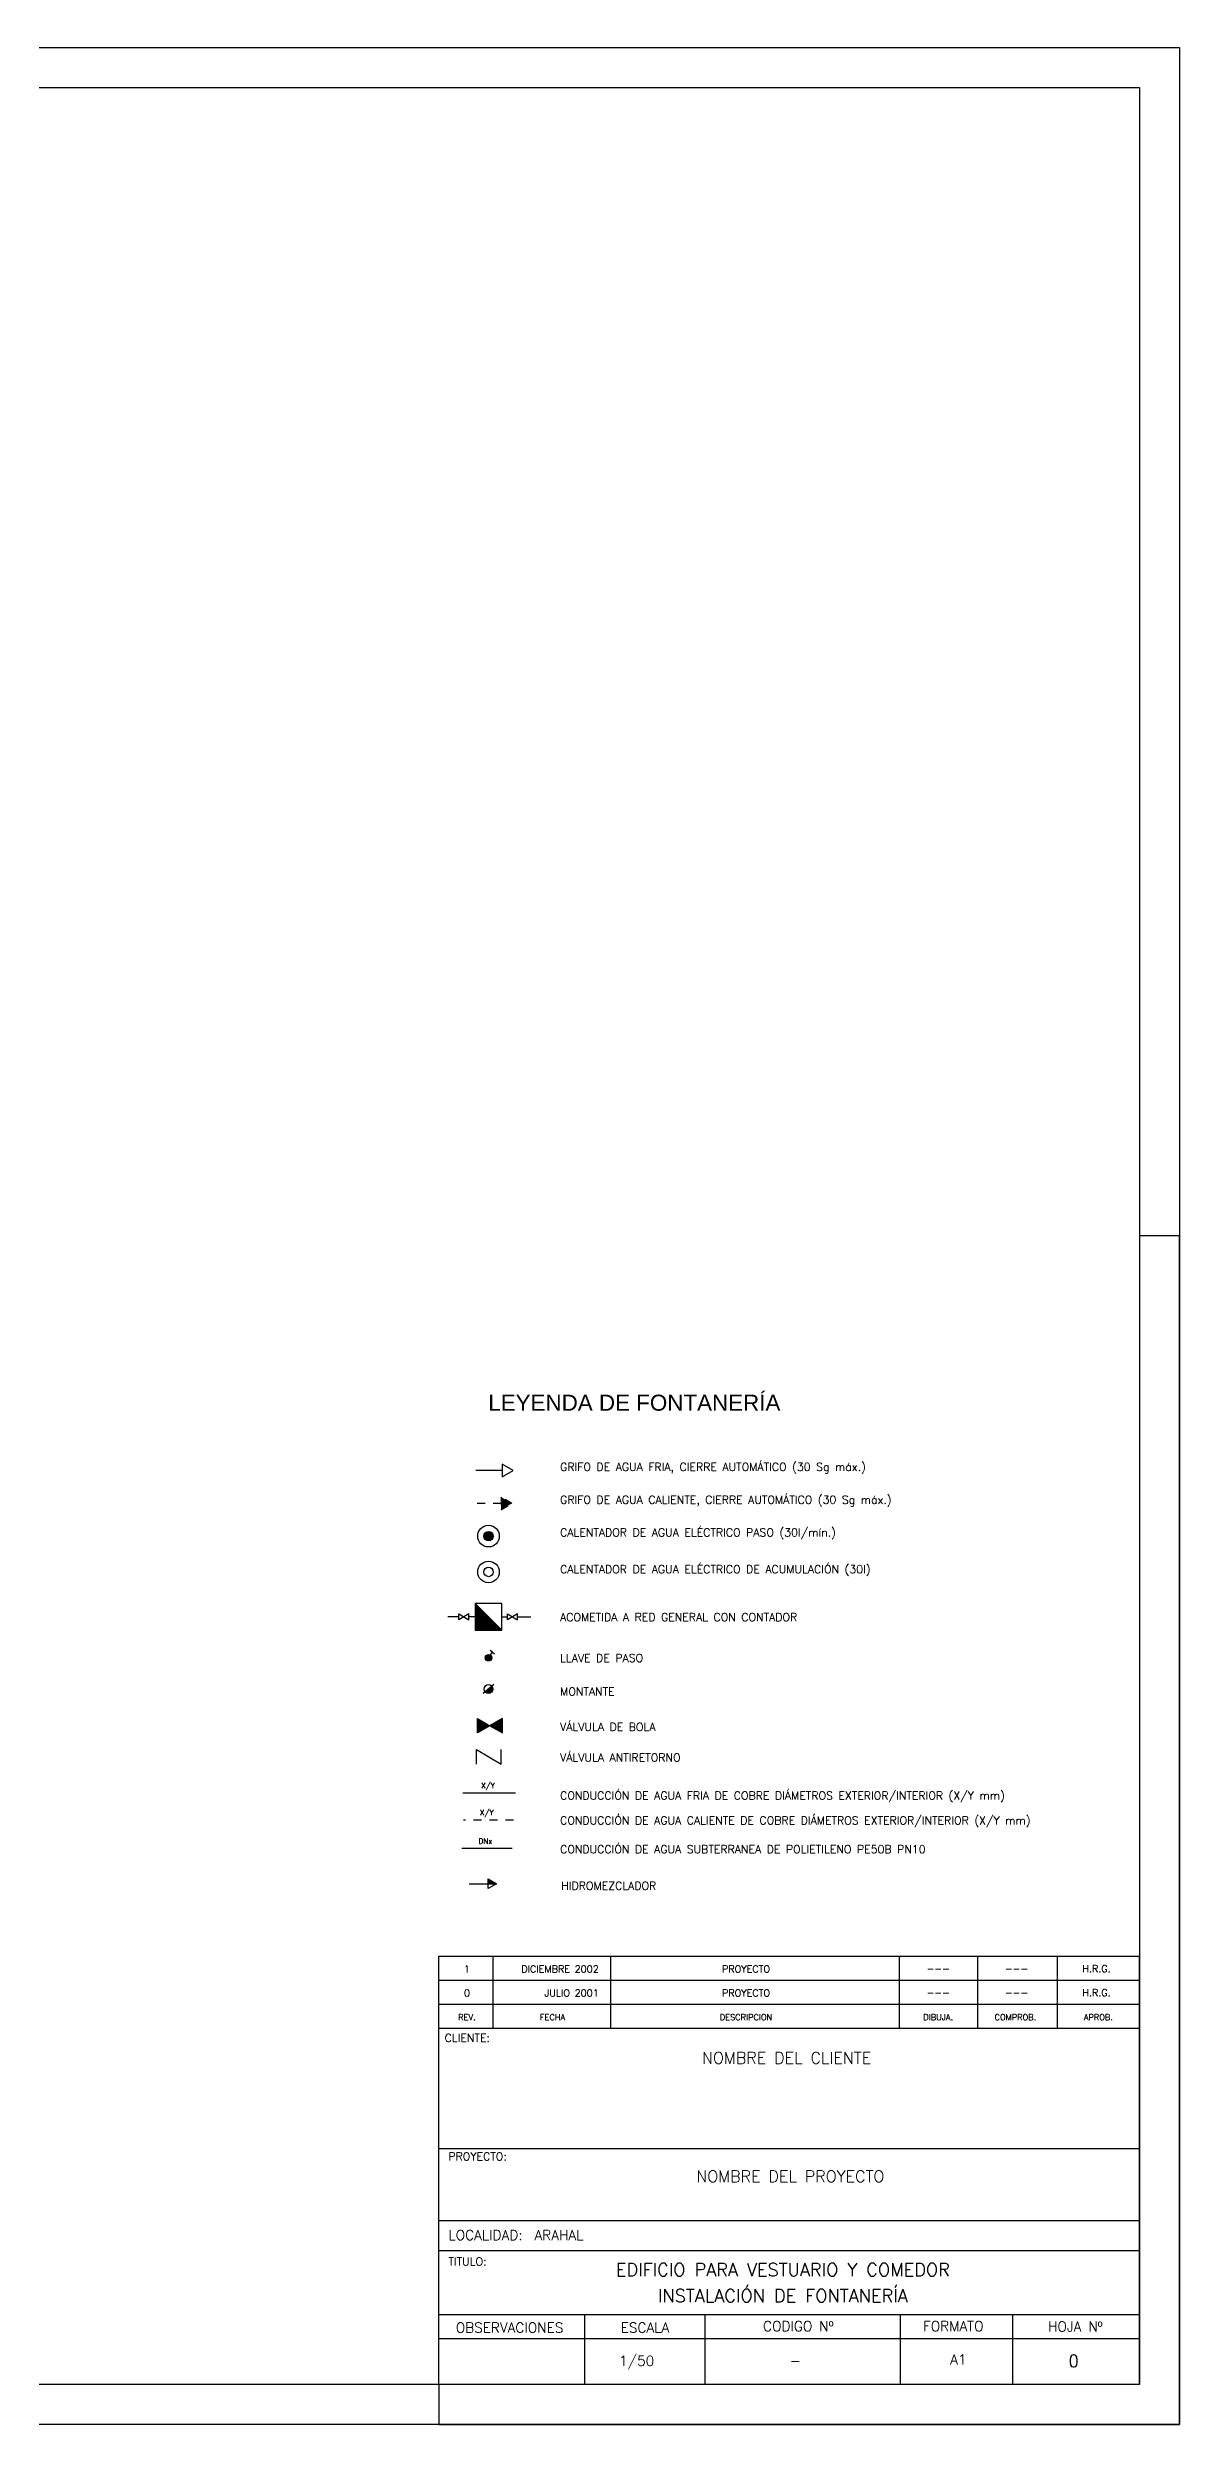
# Model space of a CAD drawing. Header units: millimetres. Extents: x 199.7 to 241.8, y 132.7 to 162.4.
# Drawn here: x 227.65 to 241.79, y 132.66 to 162.36 of the extents above; entities that cross this region are included whole.
import ezdxf
from ezdxf.enums import TextEntityAlignment as Align

# ---------------------------------------------------------------- set-up
doc = ezdxf.new("R2010")
doc.units = ezdxf.units.MM
doc.header["$LTSCALE"] = 0.3
doc.linetypes.add('TRAZOS2', pattern=[0.375, 0.25, -0.125])
for name, color, linetype in [('015', 1, 'Continuous'), ('06', 6, 'Continuous'), ('AF', 5, 'Continuous'), ('FT-aguac', 5, 'TRAZOS2'), ('FT-aguaf', 5, 'Continuous'), ('FT-tex', 3, 'Continuous'), ('TEXTOS', 7, 'Continuous')]:
    doc.layers.add(name, color=color, linetype=linetype)
doc.styles.add('AVANT', font='sanss___.ttf')
doc.styles.add('ROMANS', font='romans', dxfattribs={"height": 6})
doc.styles.add('ROMANT', font='ROMANT.SHX')
doc.styles.get("Standard").update_dxf_attribs({"font": 'romans.shx'})

# ---------------------------------------------------------------- blocks, each defined once
blk = doc.blocks.new('A1H')
at = {"layer": '015'}
blk.add_lwpolyline([(-831, -10), (-831, 584), (10, 584), (10, -10)], close=True, dxfattribs=at)
for points in [[(10, -10), (10, 287), (0, 287)], [(-175, 0), (-175, -10), (10, -10)]]:
    blk.add_lwpolyline(points, dxfattribs=at)
at = {"layer": '06'}
blk.add_lwpolyline([(-806, 0), (-806, 574), (0, 574), (0, 0)], close=True, dxfattribs=at)
blk = doc.blocks.new('A$C485E7C59')
at = {"layer": 'AF'}
blk.add_hatch(color=256, dxfattribs=at).paths.add_polyline_path([(0, 0.104), (0, 0), (0.06, 0)])
blk.add_line((0, 0), (0, 0.104), dxfattribs=at)
at = {"layer": 'AF', "color": 7}
blk.add_lwpolyline([(-0.06, 0), (0.06, 0), (0, 0.104)], close=True, dxfattribs=at)

msp = doc.modelspace()

# ---------------------------------------------------------------- hatches: boundary and pattern name
at = {"layer": 'FT-aguac'}
msp.add_hatch(color=256, dxfattribs=at).paths.add_polyline_path([(233.454, 144.171), (233.318, 144.249), (233.318, 144.092)])
at = {"layer": 'FT-aguaf'}
h = msp.add_hatch(color=256, dxfattribs=at)
h.paths.add_polyline_path([(233.154, 143.821, 0.381104), (233.102, 143.762, 0.381104), (233.154, 143.704)])
h.paths.add_polyline_path([(233.154, 143.821), (233.154, 143.704, 0.448116), (233.22, 143.762, 0.448116)])
for points in [[(232.994, 142.921), (232.994, 142.588), (233.327, 142.588)], [(233.201, 142.242, 1), (233.121, 142.242, 1)], [(233.201, 142.242, 1), (233.121, 142.242, 1)], [(233.118, 141.817, 0.708028), (233.216, 141.851, 0.170941), (233.204, 141.886)]]:
    msp.add_hatch(color=256, dxfattribs=at).paths.add_polyline_path(points)
h = msp.add_hatch(color=256, dxfattribs=at)
h.paths.add_polyline_path([(233.179, 141.391), (233.023, 141.481), (233.023, 141.302)])
h.paths.add_polyline_path([(233.334, 141.302), (233.334, 141.481), (233.179, 141.391)])

# ---------------------------------------------------------------- linework, layer by layer
at = {"color": 6}
for p, q in [((232.539, 137.612), (232.539, 138.512)), ((232.539, 138.512), (241.289, 138.512)), ((241.289, 137.612), (241.289, 138.512)), ((232.539, 138.212), (241.289, 138.212)), ((232.539, 137.912), (241.289, 137.912)), ((232.539, 137.612), (241.289, 137.612)), ((232.539, 137.612), (241.289, 137.612)), ((232.539, 133.162), (232.539, 137.612)), ((241.289, 133.162), (241.289, 137.612)), ((232.539, 136.112), (241.289, 136.112)), ((232.539, 135.212), (241.289, 135.212)), ((232.539, 134.837), (241.289, 134.837)), ((232.539, 134.037), (241.289, 134.037)), ((241.289, 133.162), (232.539, 133.162))]:
    msp.add_line(p, q, dxfattribs=at)
at = {"color": 7}
for p, q in [((233.218, 137.612), (233.218, 138.512)), ((234.689, 137.612), (234.689, 138.512)), ((238.292, 137.612), (238.292, 138.512)), ((239.27, 137.612), (239.27, 138.512)), ((240.268, 137.612), (240.268, 138.512)), ((234.363, 133.162), (234.363, 134.037)), ((235.868, 133.162), (235.868, 134.037)), ((238.305, 133.162), (238.305, 134.037)), ((239.708, 133.162), (239.708, 134.039)), ((232.539, 133.737), (241.289, 133.737))]:
    msp.add_line(p, q, dxfattribs=at)
at = {"layer": 'AF'}
msp.add_line((232.918, 139.418), (233.157, 139.418), dxfattribs=at)
at = {"layer": 'FT-aguac'}
for p, q in [((233.318, 144.171), (233.004, 144.171)), ((233.475, 140.213), (232.847, 140.214))]:
    msp.add_line(p, q, dxfattribs=at)
msp.add_lwpolyline([(233.454, 144.171), (233.318, 144.249), (233.318, 144.092)], close=True, dxfattribs=at)
at = {"layer": 'FT-aguaf'}
for p, q in [((233.333, 144.582), (233.004, 144.582)), ((232.994, 142.921), (232.994, 142.588)), ((233.327, 142.921), (232.994, 142.921)), ((233.327, 142.588), (232.994, 142.921)), ((233.327, 142.588), (233.327, 142.921)), ((232.791, 142.754), (232.654, 142.754)), ((232.994, 142.754), (232.917, 142.754)), ((232.994, 142.588), (233.327, 142.588)), ((233.327, 142.754), (233.397, 142.754)), ((233.524, 142.754), (233.689, 142.754)), ((233.161, 142.242), (233.21, 142.311)), ((233.21, 142.311), (233.182, 142.331)), ((233.21, 142.311), (233.237, 142.291)), ((233.228, 141.906), (233.093, 141.797)), ((233.01, 140.914), (233.01, 141.094)), ((233.01, 141.094), (233.165, 141.004)), ((233.321, 140.914), (233.321, 141.094)), ((233.165, 141.004), (233.321, 140.914)), ((233.497, 140.55), (232.839, 140.55)), ((233.456, 139.858), (232.828, 139.859))]:
    msp.add_line(p, q, dxfattribs=at)
for points in [[(233.469, 144.582), (233.332, 144.661), (233.333, 144.503)], [(232.854, 142.754), (232.791, 142.718), (232.791, 142.791)], [(232.854, 142.754), (232.917, 142.718), (232.917, 142.791)], [(233.461, 142.754), (233.397, 142.718), (233.397, 142.791)], [(233.461, 142.754), (233.524, 142.718), (233.524, 142.791)], [(233.179, 141.391), (233.023, 141.302), (233.023, 141.481)], [(233.179, 141.391), (233.334, 141.302), (233.334, 141.481)]]:
    msp.add_lwpolyline(points, close=True, dxfattribs=at)
for centre, radius in [((233.161, 143.762), 0.135), ((233.161, 143.762), 0.0588), ((233.161, 143.314), 0.135), ((233.161, 143.314), 0.0588), ((233.161, 142.242), 0.04), ((233.161, 141.851), 0.055)]:
    msp.add_circle(centre, radius, dxfattribs=at)

# ---------------------------------------------------------------- block references
at = {"layer": 'AF', "xscale": -1, "rotation": 270}
msp.add_blockref('A$C485E7C59', (233.157, 139.418), dxfattribs=at)
at = {"layer": 'TEXTOS', "linetype": 'Continuous', "ltscale": 0.07, "xscale": 0.04999999999995453, "yscale": 0.04999999999995453, "zscale": 0.05}
msp.add_blockref('A1H', (241.289, 133.162), dxfattribs=at)

# ---------------------------------------------------------------- texts
for s, height, style, p in [('LEYENDA DE FONTANERÍA', 0.2, 'AVANT', (233.158, 145.329)), ('ARAHAL', 0.125, 'ROMANS', (233.736, 134.966)), ('A1', 0.125, 'ROMANS', (238.927, 133.412)), ('0', 0.15, 'ROMANS', (240.404, 133.38))]:
    msp.add_text(s, height=height, dxfattribs=dict(style=style)).set_placement(p)
at = {"color": 7, "style": 'ROMANS'}
for s, height, p in [('1', 0.0875, (232.892, 138.31)), ('PROYECTO', 0.0875, (236.377, 138.31)), ('---', 0.0875, (238.777, 138.313)), ('---', 0.0875, (239.755, 138.313)), ('H.R.G.', 0.0875, (240.753, 138.313)), ('0', 0.0875, (232.892, 138.01)), ('PROYECTO', 0.0875, (236.377, 138.01)), ('---', 0.0875, (238.777, 138.013)), ('---', 0.0875, (239.755, 138.013)), ('H.R.G.', 0.0875, (240.753, 138.013)), ('REV.', 0.075, (232.892, 137.713)), ('FECHA', 0.075, (233.96, 137.713)), ('DESCRIPCION', 0.075, (236.377, 137.713)), ('DIBUJA.', 0.075, (238.777, 137.713)), ('COMPROB.', 0.075, (239.741, 137.713)), ('APROB.', 0.075, (240.777, 137.713)), ('CODIGO Nº', 0.125, (237.029, 133.828)), ('FORMATO', 0.125, (238.965, 133.828)), ('HOJA Nº', 0.125, (240.488, 133.823)), ('OBSERVACIONES', 0.125, (233.424, 133.81)), ('ESCALA', 0.125, (235.115, 133.81))]:
    msp.add_text(s, height=height, dxfattribs=at).set_placement(p, align=Align.CENTER)
for s, p in [('DICIEMBRE 2002', (234.538, 138.31)), ('JULIO 2001', (234.538, 138.01))]:
    msp.add_text(s, height=0.0875, dxfattribs=at).set_placement(p, align=Align.RIGHT)
for s, height, p in [('CLIENTE:', 0.1, (232.613, 137.442)), ('PROYECTO:', 0.1, (232.66, 135.961)), ('LOCALIDAD:', 0.125, (232.66, 134.966)), ('TITULO:', 0.1, (232.66, 134.648))]:
    msp.add_text(s, height=height, dxfattribs=at).set_placement(p)
at = {"color": 2, "style": 'ROMANT'}
for s, p in [('NOMBRE DEL CLIENTE', (236.884, 137.17)), ('NOMBRE DEL PROYECTO', (236.931, 135.69))]:
    msp.add_text(s, height=0.145, dxfattribs=at).set_placement(p, align=Align.CENTER)
at = {"style": 'ROMANS'}
for s, height, p in [('EDIFICIO PARA VESTUARIO Y COMEDOR', 0.1625, (236.837, 134.515)), ('INSTALACIÓN DE FONTANERÍA', 0.1625, (236.837, 134.19)), ('1/50', 0.125, (235.011, 133.394)), ('-', 0.125, (236.992, 133.397))]:
    msp.add_text(s, height=height, dxfattribs=at).set_placement(p, align=Align.CENTER)
at = {"layer": 'FT-tex', "text_generation_flag": 6}
for s, height, p in [('GRIFO DE AGUA FRIA, CIERRE AUTOMÁTICO (30 Sg máx.)', 0.1, (234.055, 144.577)), ('GRIFO DE AGUA CALIENTE, CIERRE AUTOMÁTICO (30 Sg máx.)', 0.1, (234.055, 144.166)), ('CALENTADOR DE AGUA ELÉCTRICO PASO (30l/mín.)', 0.1, (234.055, 143.758)), ('CALENTADOR DE AGUA ELÉCTRICO DE ACUMULACIÓN (30l)', 0.1, (234.055, 143.298)), ('ACOMETIDA A RED GENERAL CON CONTADOR', 0.1, (234.055, 142.699)), ('LLAVE DE PASO', 0.1, (234.055, 142.189)), ('MONTANTE', 0.1, (234.055, 141.77)), ('VÁLVULA DE BOLA', 0.1, (234.055, 141.328)), ('VÁLVULA ANTIRETORNO', 0.1, (234.055, 140.945)), ('X/Y', 0.0667, (233.069, 140.611)), ('CONDUCCIÓN DE AGUA FRIA DE COBRE DIÁMETROS EXTERIOR/INTERIOR (X/Y mm)', 0.1, (234.055, 140.47)), ('X/Y', 0.0667, (233.054, 140.274)), ('CONDUCCIÓN DE AGUA CALIENTE DE COBRE DIÁMETROS EXTERIOR/INTERIOR (X/Y mm)', 0.1, (234.055, 140.16)), ('DNx', 0.0667, (233.036, 139.919)), ('CONDUCCIÓN DE AGUA SUBTERRANEA DE POLIETILENO PE50B PN10', 0.1, (234.055, 139.8)), ('HIDROMEZCLADOR', 0.1, (234.069, 139.343))]:
    msp.add_text(s, height=height, rotation=180, dxfattribs=at).set_placement(p)

doc.saveas('drawing.dxf')
